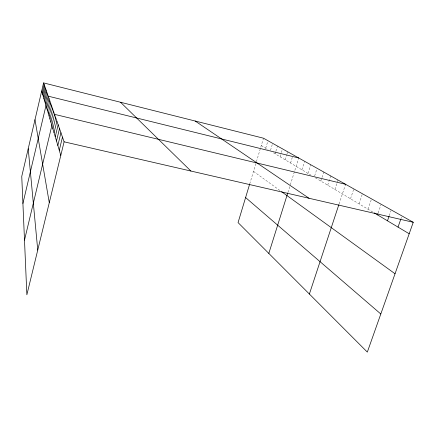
<?xml version="1.0" encoding="UTF-8"?>
<svg xmlns="http://www.w3.org/2000/svg" width="435" height="435" viewBox="0 0 435 435"><rect width="100%" height="100%" fill="white"/><g stroke="black" fill="none" stroke-linecap="round" stroke-linejoin="round"><path stroke-width="0.33" stroke-dasharray="2.17 1.63" d="M249.723 183.885L256.204 162.375M256.4 161.728L263.49 138.205M265.709 148.21L267.976 140.728M270.51 150.32L272.44 143.974M275.089 153.805L275.681 151.864M275.882 151.222L277.465 146.051M280.048 156.758L281.168 153.115M281.358 152.511L282.478 148.868M285.197 159.83L286.73 154.882M286.921 154.262L287.687 151.788M290.547 163.022L292.315 157.35M287.943 192.411L290.123 185.451M290.324 184.815L298.731 157.992M301.912 169.797L304.598 161.287M307.953 173.396L310.71 164.718M314.652 175.887L316.881 168.927M320.823 181.074L323.738 172.032M327.691 185.169L330.687 175.936M334.874 189.448L337.962 180.019M339.082 203.971L345.575 184.293M350.518 198.779L353.802 188.91M359.06 203.868L362.447 193.765M368.037 209.224L371.55 198.877M378.146 212.992L380.919 204.88M389.254 215.7L391.027 210.578M401.07 218.419L401.505 217.179M261.272 145.562L268.014 149.586M273.501 152.854L310.813 175.104M315.342 177.806L373.051 212.215M253.491 171.368L280.58 190.965"/><path stroke-width="0.65" d="M43.576 82.906L21.75 176.42L26.861 294.799L64.103 141.815L43.576 82.906L263.49 138.205L413.25 222.285L367.325 352.094L238.059 222.584L249.532 184.516M42.211 92.905L44.158 84.575M42.777 94.803L44.767 86.309M43.364 96.782L45.398 88.12M43.978 98.843L46.05 90.007M44.62 100.991L46.735 91.97M45.283 103.236L47.453 94.025M22.919 203.455L48.198 96.168L298.731 157.992M46.708 108.027L48.981 98.408M47.469 110.593L49.797 100.757M48.269 113.279L50.656 103.215M49.106 116.096L51.553 105.792M49.987 119.059L52.494 108.5M50.911 122.17L53.489 111.349M24.501 240.158L54.533 114.351L345.575 184.293M52.945 129.01L55.669 117.613M54.065 132.778L56.871 121.066M55.25 136.764L58.149 124.72M56.506 141L59.497 128.602M57.844 145.502L60.938 132.729M59.269 150.298L62.466 137.123M268.819 253.409L287.742 193.042M309.377 294.044L338.876 204.597M377.504 214.868L377.928 213.618M387.487 220.817L389.037 216.336M398.03 227.108L400.852 219.039M64.103 141.815L413.25 222.285M374.165 212.878L409.188 233.764M195.179 121.028L309.051 198.273M281.608 191.71L395.04 273.762M245.601 197.555L380.81 313.988M120.544 102.258L190.905 171.042M41.668 91.078L60.791 155.415M34.985 119.712L49.28 202.705M28.215 148.721L37.747 250.081"/></g></svg>
